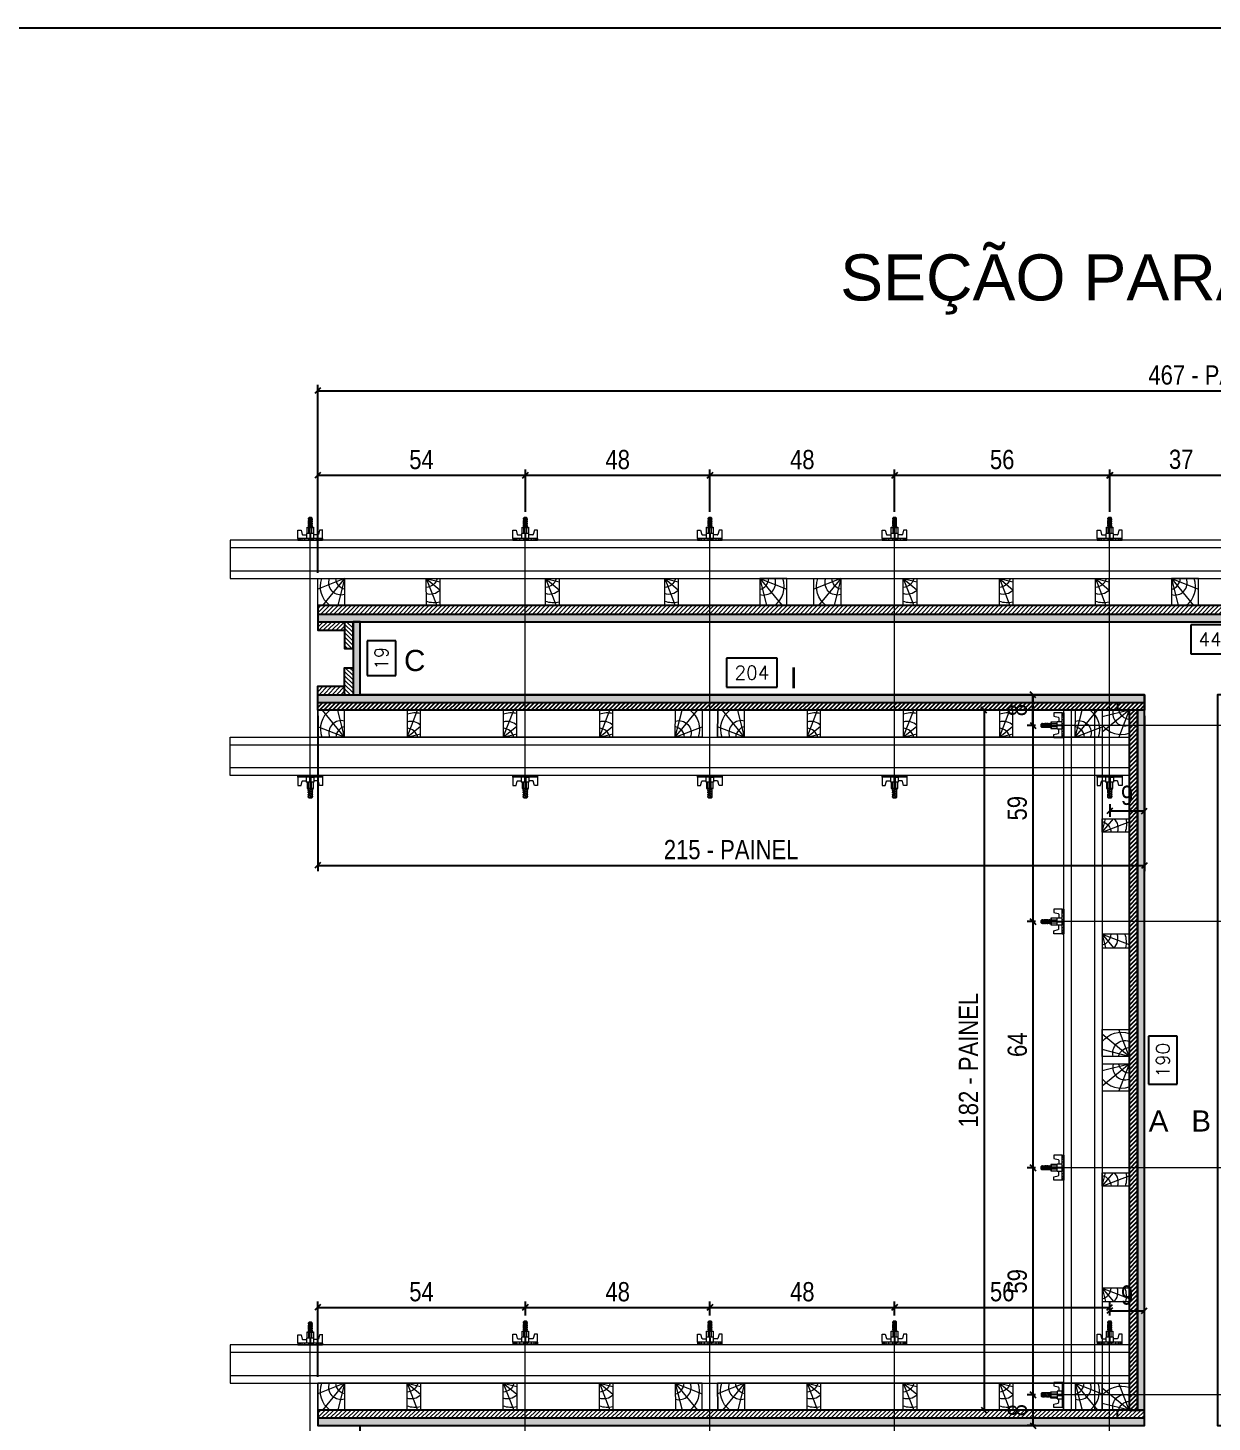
# Model space of a CAD drawing. Extents: x 14400 to 24104, y -21631 to 6985.
# Drawn here: x 22866 to 23481, y 1764 to 2489 of the extents above; entities that cross this region are included whole.
import ezdxf
from ezdxf.enums import TextEntityAlignment as Align

# ---------------------------------------------------------------- set-up
doc = ezdxf.new("R2010")
doc.units = 0
for name, color, linetype in [('CHAPA', 1, 'Continuous'), ('COTA', 241, 'Continuous'), ('MEIO_PONT', 93, 'Continuous'), ('MTH-PILAR-SEGUE', 5, 'Continuous'), ('SARRAFO', 251, 'Continuous'), ('TEXTO_GERAL', 7, 'Continuous')]:
    doc.layers.add(name, color=color, linetype=linetype)
for name, color, linetype, lineweight in [('Hachura', 251, 'Continuous', 9), ('Madeira', 126, 'Continuous', 18), ('Perfil Metálico', 224, 'Continuous', 18)]:
    doc.layers.add(name, color=color, linetype=linetype, lineweight=lineweight)
doc.styles.add('ARIAL', font='arial.ttf')
doc.styles.add('COTA TECNICA 2X', font='techl___.ttf', dxfattribs={"height": 10})
doc.styles.add('ROMANS', font='romans.shx')
doc.dimstyles.new('SECAO PILAR', dxfattribs={"dimtxt": 10, "dimasz": 3, "dimexe": 3, "dimexo": 3, "dimgap": 3, "dimtad": 1, "dimdec": 1, "dimlfac": 0.5, "dimzin": 12, "dimdsep": 46, "dimtxsty": 'COTA TECNICA 2X', "dimblk1": 'OBLIQUE', "dimblk2": 'OBLIQUE', "dimsah": 1, "dimcen": 0.9, "dimclrd": 256, "dimclre": 256, "dimclrt": 256, "dimadec": 1, "dimazin": 3, "dimtfac": 1, "dimtdec": 1, "dimtmove": 0, "dimatfit": 3, "dimfxl": 1, "dimtolj": 1, "dimtzin": 12, "dimarcsym": 0})
doc.dimstyles.new('SECÇÃO 2', dxfattribs={"dimtxt": 7, "dimasz": 6, "dimexe": 0.18, "dimexo": 2, "dimgap": -4, "dimtad": 3, "dimdec": 1, "dimlfac": 0.5, "dimzin": 12, "dimdsep": 46, "dimtxsty": 'ROMANS', "dimblk": 'ARCHTICK', "dimcen": 0.09, "dimse1": 1, "dimse2": 1, "dimsd1": 1, "dimsd2": 1, "dimclrd": 180, "dimclre": 5, "dimclrt": 1, "dimadec": 0, "dimazin": 3, "dimtfac": 1, "dimtdec": 1, "dimtofl": 0, "dimtmove": 0, "dimatfit": 3, "dimldrblk": 'ARCHTICK', "dimfxl": 1, "dimtolj": 1, "dimtzin": 0, "dimarcsym": 0})
pattern_1 = [(225, (13892.2894, -20748.7486), (1.12253202, -1.12253202), [])]
pattern_2 = [(315, (45926.0494, -7322.2923), (1.12253202, 1.12253202), [])]

# ---------------------------------------------------------------- blocks, each defined once
blk = doc.blocks.new('*D2515')
at = {"layer": 'COTA', "color": 180, "lineweight": -2, "transparency": 16777216}
for p, q in [((23463.27, 1965.16), (23448.27, 1965.16)), ((23448.27, 1965.16), (23448.27, 1940.16)), ((23463.27, 1940.16), (23463.27, 1965.16)), ((23448.27, 1940.16), (23463.27, 1940.16))]:
    blk.add_line(p, q, dxfattribs=at)
at = {"layer": 'Defpoints', "color": 0, "transparency": 16777216}
for p in [(23446.24, 2142.66), (23467.27, 2142.66), (23446.24, 1762.66)]:
    blk.add_point(p, dxfattribs=at)
at = {"layer": 'COTA', "color": 1, "transparency": 16777216, "insert": (23455.77, 1952.66), "char_height": 7, "attachment_point": 5, "rotation": 90, "style": 'ROMANS'}
blk.add_mtext('\\A1;190', dxfattribs=at)
blk = doc.blocks.new('_ArchTick')
at = {"color": 0, "linetype": 'ByBlock', "const_width": 0.15}
blk.add_lwpolyline([(-0.5, -0.5), (0.5, 0.5)], dxfattribs=at)
blk = doc.blocks.new('*D2516')
at = {"layer": 'COTA', "color": 180, "lineweight": -2, "transparency": 16777216}
for p, q in [((23255.21, 2161.66), (23228.87, 2161.66)), ((23228.87, 2161.66), (23228.87, 2146.66)), ((23255.21, 2146.66), (23255.21, 2161.66)), ((23228.87, 2146.66), (23255.21, 2146.66))]:
    blk.add_line(p, q, dxfattribs=at)
at = {"layer": 'Defpoints', "color": 0, "transparency": 16777216}
for p in [(23038.24, 2142.66), (23446.24, 2142.66), (23446.24, 2142.66)]:
    blk.add_point(p, dxfattribs=at)
at = {"layer": 'COTA', "color": 1, "transparency": 16777216, "insert": (23242.04, 2154.16), "char_height": 7, "attachment_point": 5, "style": 'ROMANS'}
blk.add_mtext('\\A1;204', dxfattribs=at)
blk = doc.blocks.new('*D2518')
at = {"layer": 'COTA', "color": 180, "lineweight": -2, "transparency": 16777216}
for p, q in [((23056.9, 2170.66), (23041.9, 2170.66)), ((23041.9, 2170.66), (23041.9, 2152.66)), ((23056.9, 2152.66), (23056.9, 2170.66)), ((23041.9, 2152.66), (23056.9, 2152.66))]:
    blk.add_line(p, q, dxfattribs=at)
at = {"layer": 'Defpoints', "color": 0, "transparency": 16777216}
for p in [(23038.24, 2180.66), (23060.9, 2180.66), (23038.24, 2142.66)]:
    blk.add_point(p, dxfattribs=at)
at = {"layer": 'COTA', "color": 1, "transparency": 16777216, "insert": (23049.4, 2161.66), "char_height": 7, "attachment_point": 5, "rotation": 90, "style": 'ROMANS'}
blk.add_mtext('\\A1;19', dxfattribs=at)
blk = doc.blocks.new('*D2508')
at = {"layer": 'COTA', "color": 180, "lineweight": -2, "transparency": 16777216}
for p, q in [((23496.24, 2179.03), (23470.24, 2179.03)), ((23470.24, 2179.03), (23470.24, 2164.03)), ((23496.24, 2164.03), (23496.24, 2179.03)), ((23470.24, 2164.03), (23496.24, 2164.03))]:
    blk.add_line(p, q, dxfattribs=at)
at = {"layer": 'Defpoints', "color": 0, "transparency": 16777216}
for p in [(23038.24, 2180.66), (23928.24, 2180.66), (23928.24, 2160.03)]:
    blk.add_point(p, dxfattribs=at)
at = {"layer": 'COTA', "color": 1, "transparency": 16777216, "insert": (23483.24, 2171.53), "char_height": 7, "attachment_point": 5, "style": 'ROMANS'}
blk.add_mtext('\\A1;445', dxfattribs=at)
blk = doc.blocks.new('_Oblique')
at = {"color": 0, "linetype": 'ByBlock', "lineweight": -2}
blk.add_line((-0.5, -0.5), (0.5, 0.5), dxfattribs=at)
blk = doc.blocks.new('*D2514')
at = {"layer": 'COTA', "lineweight": -2, "transparency": 16777216}
for p, q in [((23016.24, 2131.66), (23016.24, 2050.98)), ((23446.24, 2131.66), (23446.24, 2050.98)), ((23016.24, 2053.98), (23446.24, 2053.98))]:
    blk.add_line(p, q, dxfattribs=at)
at = {"layer": 'Defpoints', "color": 0, "transparency": 16777216}
for p in [(23016.24, 2134.66), (23446.24, 2134.66), (23446.24, 2053.98)]:
    blk.add_point(p, dxfattribs=at)
at = {"layer": 'COTA', "lineweight": -2, "transparency": 16777216, "xscale": 3, "yscale": 3, "zscale": 3, "rotation": 180}
blk.add_blockref('_Oblique', (23016.24, 2053.98), dxfattribs=at)
at = {"layer": 'COTA', "lineweight": -2, "transparency": 16777216, "xscale": 3, "yscale": 3, "zscale": 3}
blk.add_blockref('_Oblique', (23446.24, 2053.98), dxfattribs=at)
at = {"layer": 'COTA', "transparency": 16777216, "insert": (23231.24, 2062.09), "char_height": 10, "attachment_point": 5, "style": 'COTA TECNICA 2X'}
blk.add_mtext('\\A1;215 - PAINEL', dxfattribs=at)
blk = doc.blocks.new('*D2507')
at = {"layer": 'COTA', "lineweight": -2, "transparency": 16777216}
for p, q in [((23435.24, 2134.66), (23359.8, 2134.66)), ((23362.8, 2134.66), (23362.8, 1770.66)), ((23435.24, 1770.66), (23359.8, 1770.66))]:
    blk.add_line(p, q, dxfattribs=at)
at = {"layer": 'Defpoints', "color": 0, "transparency": 16777216}
for p in [(23438.24, 2134.66), (23362.8, 1770.66), (23438.24, 1770.66)]:
    blk.add_point(p, dxfattribs=at)
at = {"layer": 'COTA', "lineweight": -2, "transparency": 16777216, "xscale": 3, "yscale": 3, "zscale": 3}
for p, rotation in [((23362.8, 2134.66), 90), ((23362.8, 1770.66), 270)]:
    blk.add_blockref('_Oblique', p, dxfattribs=dict(at, rotation=rotation))
at = {"layer": 'COTA', "transparency": 16777216, "insert": (23354.71, 1952.66), "char_height": 10, "attachment_point": 5, "rotation": 90, "style": 'COTA TECNICA 2X'}
blk.add_mtext('\\A1;182 - PAINEL', dxfattribs=at)
blk = doc.blocks.new('PONTALETE')
at = {"layer": 'Madeira'}
for q in [(2.71, 7), (7, 5.76), (7, 1.74)]:
    blk.add_line((0, 0), q, dxfattribs=at)
blk.add_lwpolyline([(0, 0), (7, 0), (7, 7), (0, 7)], close=True, dxfattribs=at)
for centre, radius, start, end in [((2.04, 0.06), 6.23, 37.2818, 109.0913), ((1.09, 0.9), 3.19, 343.603, 109.9847), ((-0.21, -0.78), 3.09, 14.6322, 86.0383)]:
    blk.add_arc(centre, radius, start, end, dxfattribs=at)
blk = doc.blocks.new('MEIO PONTALETE')
at = {"layer": 'Madeira'}
for q in [(2.71, 7), (3.5, 2.88), (3.5, 0.87)]:
    blk.add_line((0, 0), q, dxfattribs=at)
blk.add_lwpolyline([(0, 0), (3.5, 0), (3.5, 7), (0, 7)], close=True, dxfattribs=at)
for centre, radius, start, end in [((2.04, 0.06), 6.23, 76.4499, 109.0913), ((1.09, 0.9), 3.19, 40.9063, 109.9847), ((-0.21, -0.78), 3.09, 14.6322, 86.0383)]:
    blk.add_arc(centre, radius, start, end, dxfattribs=at)
blk = doc.blocks.new('*D2524')
at = {"layer": 'COTA', "lineweight": -2, "transparency": 16777216}
for p, q in [((23016.24, 2206.08), (23016.24, 2303.79)), ((23016.24, 2300.79), (23950.24, 2300.79)), ((23950.24, 2192.06), (23950.24, 2303.79))]:
    blk.add_line(p, q, dxfattribs=at)
at = {"layer": 'Defpoints', "color": 0, "transparency": 16777216}
for p in [(23950.24, 2300.79), (23016.24, 2203.08), (23950.24, 2189.06)]:
    blk.add_point(p, dxfattribs=at)
at = {"layer": 'COTA', "lineweight": -2, "transparency": 16777216, "xscale": 3, "yscale": 3, "zscale": 3, "rotation": 180}
blk.add_blockref('_Oblique', (23016.24, 2300.79), dxfattribs=at)
at = {"layer": 'COTA', "lineweight": -2, "transparency": 16777216, "xscale": 3, "yscale": 3, "zscale": 3}
blk.add_blockref('_Oblique', (23950.24, 2300.79), dxfattribs=at)
at = {"layer": 'COTA', "transparency": 16777216, "insert": (23483.24, 2308.89), "char_height": 10, "attachment_point": 5, "style": 'COTA TECNICA 2X'}
blk.add_mtext('\\A1;467 - PAINEL', dxfattribs=at)
blk = doc.blocks.new('C')
at = {"layer": 'Hachura', "color": 0}
for p, q in [((0, 3.22), (0, -3.22)), ((0.45, 3.22), (0, 3.22)), ((0.46, 3.16), (0, 3.16)), ((0.46, 3.05), (0, 3.05)), ((0.46, 2.88), (0, 2.88)), ((0, 2.75), (0, -1.16)), ((0.46, 2.65), (0, 2.65)), ((0.46, 2.23), (0, 2.23)), ((0.46, 1.51), (0, 1.51)), ((0.39, 0.49), (0.17, 0.49)), ((0.45, -3.23), (0.45, 3.22)), ((0.45, 3.22), (2.58, 3.22)), ((1.74, 0.97), (0.45, 0.97)), ((1.45, 0.1), (0.45, 0.1)), ((1.35, 1.94), (1.35, 0.96)), ((2.58, 2.39), (1.47, 2.09)), ((1.74, -0.97), (1.74, 0.97)), ((1.74, 0.97), (1.74, 0.84)), ((1.74, 0.97), (1.74, 0.84)), ((1.74, 0.84), (3.35, 0.84)), ((3.35, 0.45), (1.74, 0.45)), ((2.58, 3.22), (2.58, 2.39)), ((3.32, 0.84), (3.32, -0.84)), ((3.35, 0.84), (3.35, -0.84)), ((3.68, 0.45), (3.35, 0.45)), ((3.84, -0.52), (3.35, 0.45)), ((3.35, 0.06), (3.67, -0.57)), ((3.68, 0.45), (4.16, -0.52)), ((3.72, 0.5), (4.25, -0.57)), ((4.37, -0.55), (3.83, 0.53)), ((4.15, 0.45), (3.93, 0.45)), ((4.42, -0.52), (3.93, 0.45)), ((4.15, 0.45), (4.26, 0.45)), ((4.26, 0.45), (4.74, -0.52)), ((4.3, 0.5), (4.83, -0.57)), ((4.95, -0.55), (4.41, 0.53)), ((4.51, 0.45), (4.84, 0.45)), ((5, -0.52), (4.51, 0.45)), ((4.84, 0.45), (5.32, -0.52)), ((4.88, 0.5), (5.41, -0.57)), ((5.53, -0.55), (4.99, 0.53)), ((5.58, -0.52), (5.09, 0.45)), ((5.42, 0.45), (5.09, 0.45)), ((5.58, -0.52), (5.09, 0.45)), ((5.42, 0.45), (5.74, -0.19)), ((5.46, 0.5), (5.74, -0.07)), ((5.74, 0.19), (5.57, 0.53)), ((5.74, 0.32), (5.68, 0.45)), ((5.68, 0.45), (5.74, 0.45)), ((5.74, 0.45), (5.9, 0.29)), ((5.74, 0.45), (5.74, -0.52)), ((5.9, -0.36), (5.9, 0.29)), ((0.45, 0), (0, 0)), ((0.46, -1.52), (0, -1.52)), ((0.46, -2.23), (0, -2.23)), ((0.46, -2.65), (0, -2.65)), ((0.46, -2.88), (0, -2.88)), ((0.46, -3.05), (0, -3.05)), ((0.46, -3.16), (0, -3.16)), ((0, -3.22), (2.57, -3.22)), ((0.08, -0.48), (0.29, -0.48)), ((0.29, -0.48), (0.4, -0.48)), ((0.45, 0), (0.45, -0.97)), ((0.45, -0.16), (1.45, -0.16)), ((0.45, -0.65), (0.45, -0.32)), ((0.45, -3.23), (0.45, -0.65)), ((0.45, -0.97), (1.74, -0.97)), ((1.35, -1.94), (1.35, -0.97)), ((2.58, -2.39), (1.47, -2.1)), ((3.35, -0.32), (1.74, -0.32)), ((3.35, -0.84), (1.74, -0.84)), ((2.58, -3.23), (2.58, -2.39)), ((3.35, -0.07), (3.58, -0.52)), ((3.35, -0.52), (3.58, -0.52)), ((3.84, -0.52), (4.16, -0.52)), ((4.42, -0.52), (4.74, -0.52)), ((4.63, -0.52), (4.74, -0.52)), ((5, -0.52), (5.32, -0.52)), ((5.58, -0.52), (5.74, -0.52)), ((5.74, -0.52), (5.9, -0.36)), ((5.74, -0.52), (5.74, -0.52))]:
    blk.add_line(p, q, dxfattribs=at)
for centre, radius, start, end in [((1.52, 1.94), 0.161, 104.7436, 180), ((1.44, -0.03), 0.129, 272.695, 87.305), ((3.81, 0.39), 0.143, 25.5688, 154.4312), ((4.39, 0.39), 0.143, 25.5688, 154.4312), ((4.97, 0.39), 0.143, 25.5688, 154.4312), ((5.55, 0.39), 0.143, 25.5688, 154.4312), ((0.17, -0.37), 0.174, 221.744, 317.8592), ((1.52, -1.94), 0.161, 180, 255.2564), ((3.71, -0.4), 0.174, 222.1408, 318.256), ((4.29, -0.4), 0.174, 222.1408, 318.256), ((4.87, -0.4), 0.174, 222.1408, 318.256), ((5.45, -0.4), 0.174, 222.1408, 318.256), ((5.61, -0.4), 0.174, 317.8592, 318.256)]:
    blk.add_arc(centre, radius, start, end, dxfattribs=at)
blk = doc.blocks.new('*D2533')
at = {"layer": 'COTA', "lineweight": -2, "transparency": 16777216}
for p, q in [((23016.23, 2206.06), (23016.23, 2259.82)), ((23016.23, 2256.82), (23124.24, 2256.82)), ((23124.24, 2237.88), (23124.24, 2259.82))]:
    blk.add_line(p, q, dxfattribs=at)
at = {"layer": 'Defpoints', "color": 0, "transparency": 16777216}
for p in [(23124.24, 2256.82), (23124.24, 2234.88), (23016.23, 2203.06)]:
    blk.add_point(p, dxfattribs=at)
at = {"layer": 'COTA', "lineweight": -2, "transparency": 16777216, "xscale": 3, "yscale": 3, "zscale": 3, "rotation": 180}
blk.add_blockref('_Oblique', (23016.23, 2256.82), dxfattribs=at)
at = {"layer": 'COTA', "lineweight": -2, "transparency": 16777216, "xscale": 3, "yscale": 3, "zscale": 3}
blk.add_blockref('_Oblique', (23124.24, 2256.82), dxfattribs=at)
at = {"layer": 'COTA', "transparency": 16777216, "insert": (23070.23, 2264.93), "char_height": 10, "attachment_point": 5, "style": 'COTA TECNICA 2X'}
blk.add_mtext('\\A1;54', dxfattribs=at)
blk = doc.blocks.new('*D2534')
at = {"layer": 'COTA', "lineweight": -2, "transparency": 16777216}
for p, q in [((23124.24, 2237.88), (23124.24, 2259.82)), ((23124.24, 2256.82), (23220.24, 2256.82)), ((23220.24, 2237.88), (23220.24, 2259.82))]:
    blk.add_line(p, q, dxfattribs=at)
at = {"layer": 'Defpoints', "color": 0, "transparency": 16777216}
for p in [(23220.24, 2256.82), (23124.24, 2234.88), (23220.24, 2234.88)]:
    blk.add_point(p, dxfattribs=at)
at = {"layer": 'COTA', "lineweight": -2, "transparency": 16777216, "xscale": 3, "yscale": 3, "zscale": 3, "rotation": 180}
blk.add_blockref('_Oblique', (23124.24, 2256.82), dxfattribs=at)
at = {"layer": 'COTA', "lineweight": -2, "transparency": 16777216, "xscale": 3, "yscale": 3, "zscale": 3}
blk.add_blockref('_Oblique', (23220.24, 2256.82), dxfattribs=at)
at = {"layer": 'COTA', "transparency": 16777216, "insert": (23172.24, 2264.91), "char_height": 10, "attachment_point": 5, "style": 'COTA TECNICA 2X'}
blk.add_mtext('\\A1;48', dxfattribs=at)
blk = doc.blocks.new('*D2535')
at = {"layer": 'COTA', "lineweight": -2, "transparency": 16777216}
for p, q in [((23220.24, 2237.88), (23220.24, 2259.82)), ((23220.24, 2256.82), (23316.24, 2256.82)), ((23316.24, 2237.88), (23316.24, 2259.82))]:
    blk.add_line(p, q, dxfattribs=at)
at = {"layer": 'Defpoints', "color": 0, "transparency": 16777216}
for p in [(23316.24, 2256.82), (23220.24, 2234.88), (23316.24, 2234.88)]:
    blk.add_point(p, dxfattribs=at)
at = {"layer": 'COTA', "lineweight": -2, "transparency": 16777216, "xscale": 3, "yscale": 3, "zscale": 3, "rotation": 180}
blk.add_blockref('_Oblique', (23220.24, 2256.82), dxfattribs=at)
at = {"layer": 'COTA', "lineweight": -2, "transparency": 16777216, "xscale": 3, "yscale": 3, "zscale": 3}
blk.add_blockref('_Oblique', (23316.24, 2256.82), dxfattribs=at)
at = {"layer": 'COTA', "transparency": 16777216, "insert": (23268.24, 2264.91), "char_height": 10, "attachment_point": 5, "style": 'COTA TECNICA 2X'}
blk.add_mtext('\\A1;48', dxfattribs=at)
blk = doc.blocks.new('*D2536')
at = {"layer": 'COTA', "lineweight": -2, "transparency": 16777216}
for p, q in [((23316.24, 2237.88), (23316.24, 2259.82)), ((23316.24, 2256.82), (23428.14, 2256.82)), ((23428.14, 2237.88), (23428.14, 2259.82))]:
    blk.add_line(p, q, dxfattribs=at)
at = {"layer": 'Defpoints', "color": 0, "transparency": 16777216}
for p in [(23428.14, 2256.82), (23316.24, 2234.88), (23428.14, 2234.88)]:
    blk.add_point(p, dxfattribs=at)
at = {"layer": 'COTA', "lineweight": -2, "transparency": 16777216, "xscale": 3, "yscale": 3, "zscale": 3, "rotation": 180}
blk.add_blockref('_Oblique', (23316.24, 2256.82), dxfattribs=at)
at = {"layer": 'COTA', "lineweight": -2, "transparency": 16777216, "xscale": 3, "yscale": 3, "zscale": 3}
blk.add_blockref('_Oblique', (23428.14, 2256.82), dxfattribs=at)
at = {"layer": 'COTA', "transparency": 16777216, "insert": (23372.19, 2264.93), "char_height": 10, "attachment_point": 5, "style": 'COTA TECNICA 2X'}
blk.add_mtext('\\A1;56', dxfattribs=at)
blk = doc.blocks.new('*D2537')
at = {"layer": 'COTA', "lineweight": -2, "transparency": 16777216}
for p, q in [((23428.24, 2237.88), (23428.24, 2259.82)), ((23428.24, 2256.82), (23502.34, 2256.82)), ((23502.34, 2237.88), (23502.34, 2259.82))]:
    blk.add_line(p, q, dxfattribs=at)
at = {"layer": 'Defpoints', "color": 0, "transparency": 16777216}
for p in [(23502.34, 2256.82), (23428.24, 2234.88), (23502.34, 2234.88)]:
    blk.add_point(p, dxfattribs=at)
at = {"layer": 'COTA', "lineweight": -2, "transparency": 16777216, "xscale": 3, "yscale": 3, "zscale": 3, "rotation": 180}
blk.add_blockref('_Oblique', (23428.24, 2256.82), dxfattribs=at)
at = {"layer": 'COTA', "lineweight": -2, "transparency": 16777216, "xscale": 3, "yscale": 3, "zscale": 3}
blk.add_blockref('_Oblique', (23502.34, 2256.82), dxfattribs=at)
at = {"layer": 'COTA', "transparency": 16777216, "insert": (23465.29, 2265.04), "char_height": 10, "attachment_point": 5, "style": 'COTA TECNICA 2X'}
blk.add_mtext('\\A1;37', dxfattribs=at)
blk = doc.blocks.new('*D2539')
at = {"layer": 'COTA', "lineweight": -2, "transparency": 16777216}
for p, q in [((23428.14, 2085.87), (23428.14, 2079.24)), ((23428.14, 2082.24), (23446.14, 2082.24)), ((23446.14, 2085.87), (23446.14, 2079.24))]:
    blk.add_line(p, q, dxfattribs=at)
at = {"layer": 'Defpoints', "color": 0, "transparency": 16777216}
for p in [(23428.14, 2088.87), (23446.14, 2088.87), (23446.14, 2082.24)]:
    blk.add_point(p, dxfattribs=at)
at = {"layer": 'COTA', "lineweight": -2, "transparency": 16777216, "xscale": 3, "yscale": 3, "zscale": 3, "rotation": 180}
blk.add_blockref('_Oblique', (23428.14, 2082.24), dxfattribs=at)
at = {"layer": 'COTA', "lineweight": -2, "transparency": 16777216, "xscale": 3, "yscale": 3, "zscale": 3}
blk.add_blockref('_Oblique', (23446.14, 2082.24), dxfattribs=at)
at = {"layer": 'COTA', "transparency": 16777216, "insert": (23437.14, 2090.33), "char_height": 10, "attachment_point": 5, "style": 'COTA TECNICA 2X'}
blk.add_mtext('\\A1;9', dxfattribs=at)
blk = doc.blocks.new('*D2540')
at = {"layer": 'COTA', "lineweight": -2, "transparency": 16777216}
for p, q in [((23389.47, 2142.66), (23385.21, 2142.66)), ((23388.21, 2126.69), (23388.21, 2142.66)), ((23389.47, 2126.69), (23385.21, 2126.69))]:
    blk.add_line(p, q, dxfattribs=at)
at = {"layer": 'Defpoints', "color": 0, "transparency": 16777216}
for p in [(23388.21, 2142.66), (23392.47, 2142.66), (23392.47, 2126.69)]:
    blk.add_point(p, dxfattribs=at)
at = {"layer": 'COTA', "lineweight": -2, "transparency": 16777216, "xscale": 3, "yscale": 3, "zscale": 3}
for p, rotation in [((23388.21, 2142.66), 90), ((23388.21, 2126.69), 270)]:
    blk.add_blockref('_Oblique', p, dxfattribs=dict(at, rotation=rotation))
at = {"layer": 'COTA', "transparency": 16777216, "insert": (23380.12, 2134.68), "char_height": 10, "attachment_point": 5, "rotation": 90, "style": 'COTA TECNICA 2X'}
blk.add_mtext('\\A1;8', dxfattribs=at)
blk = doc.blocks.new('*D2541')
at = {"layer": 'COTA', "lineweight": -2, "transparency": 16777216}
for p, q in [((23389.47, 2142.66), (23385.21, 2142.66)), ((23388.21, 2142.66), (23388.21, 2024.69)), ((23389.47, 2024.69), (23385.21, 2024.69))]:
    blk.add_line(p, q, dxfattribs=at)
at = {"layer": 'Defpoints', "color": 0, "transparency": 16777216}
for p in [(23392.47, 2142.66), (23388.21, 2024.69), (23392.47, 2024.69)]:
    blk.add_point(p, dxfattribs=at)
at = {"layer": 'COTA', "lineweight": -2, "transparency": 16777216, "xscale": 3, "yscale": 3, "zscale": 3}
for p, rotation in [((23388.21, 2142.66), 90), ((23388.21, 2024.69), 270)]:
    blk.add_blockref('_Oblique', p, dxfattribs=dict(at, rotation=rotation))
at = {"layer": 'COTA', "transparency": 16777216, "insert": (23380.07, 2083.68), "char_height": 10, "attachment_point": 5, "rotation": 90, "style": 'COTA TECNICA 2X'}
blk.add_mtext('\\A1;59', dxfattribs=at)
blk = doc.blocks.new('*D2542')
at = {"layer": 'COTA', "lineweight": -2, "transparency": 16777216}
for p, q in [((23389.47, 2024.69), (23385.21, 2024.69)), ((23388.21, 2024.69), (23388.21, 1896.69)), ((23389.47, 1896.69), (23385.21, 1896.69))]:
    blk.add_line(p, q, dxfattribs=at)
at = {"layer": 'Defpoints', "color": 0, "transparency": 16777216}
for p in [(23392.47, 2024.69), (23388.21, 1896.69), (23392.47, 1896.69)]:
    blk.add_point(p, dxfattribs=at)
at = {"layer": 'COTA', "lineweight": -2, "transparency": 16777216, "xscale": 3, "yscale": 3, "zscale": 3}
for p, rotation in [((23388.21, 2024.69), 90), ((23388.21, 1896.69), 270)]:
    blk.add_blockref('_Oblique', p, dxfattribs=dict(at, rotation=rotation))
at = {"layer": 'COTA', "transparency": 16777216, "insert": (23380.11, 1960.69), "char_height": 10, "attachment_point": 5, "rotation": 90, "style": 'COTA TECNICA 2X'}
blk.add_mtext('\\A1;64', dxfattribs=at)
blk = doc.blocks.new('*D2543')
at = {"layer": 'COTA', "lineweight": -2, "transparency": 16777216}
for p, q in [((23389.47, 1896.69), (23385.21, 1896.69)), ((23388.21, 1896.69), (23388.21, 1778.63)), ((23389.47, 1778.63), (23385.21, 1778.63))]:
    blk.add_line(p, q, dxfattribs=at)
at = {"layer": 'Defpoints', "color": 0, "transparency": 16777216}
for p in [(23392.47, 1896.69), (23388.21, 1778.63), (23392.47, 1778.63)]:
    blk.add_point(p, dxfattribs=at)
at = {"layer": 'COTA', "lineweight": -2, "transparency": 16777216, "xscale": 3, "yscale": 3, "zscale": 3}
for p, rotation in [((23388.21, 1896.69), 90), ((23388.21, 1778.63), 270)]:
    blk.add_blockref('_Oblique', p, dxfattribs=dict(at, rotation=rotation))
at = {"layer": 'COTA', "transparency": 16777216, "insert": (23380.07, 1837.66), "char_height": 10, "attachment_point": 5, "rotation": 90, "style": 'COTA TECNICA 2X'}
blk.add_mtext('\\A1;59', dxfattribs=at)
blk = doc.blocks.new('*D2544')
at = {"layer": 'COTA', "lineweight": -2, "transparency": 16777216}
for p, q in [((23389.47, 1778.63), (23385.21, 1778.63)), ((23388.21, 1778.63), (23388.21, 1762.66)), ((23389.47, 1762.66), (23385.21, 1762.66))]:
    blk.add_line(p, q, dxfattribs=at)
at = {"layer": 'Defpoints', "color": 0, "transparency": 16777216}
for p in [(23392.47, 1778.63), (23388.21, 1762.66), (23392.47, 1762.66)]:
    blk.add_point(p, dxfattribs=at)
at = {"layer": 'COTA', "lineweight": -2, "transparency": 16777216, "xscale": 3, "yscale": 3, "zscale": 3}
for p, rotation in [((23388.21, 1778.63), 90), ((23388.21, 1762.66), 270)]:
    blk.add_blockref('_Oblique', p, dxfattribs=dict(at, rotation=rotation))
at = {"layer": 'COTA', "transparency": 16777216, "insert": (23380.12, 1770.64), "char_height": 10, "attachment_point": 5, "rotation": 90, "style": 'COTA TECNICA 2X'}
blk.add_mtext('\\A1;8', dxfattribs=at)
blk = doc.blocks.new('*D2545')
at = {"layer": 'COTA', "lineweight": -2, "transparency": 16777216}
for p, q in [((23016.23, 1788.06), (23016.23, 1827.1)), ((23124.24, 1819.88), (23124.24, 1827.1)), ((23016.23, 1824.1), (23124.24, 1824.1))]:
    blk.add_line(p, q, dxfattribs=at)
at = {"layer": 'Defpoints', "color": 0, "transparency": 16777216}
for p in [(23124.24, 1824.1), (23124.24, 1816.88), (23016.23, 1785.06)]:
    blk.add_point(p, dxfattribs=at)
at = {"layer": 'COTA', "lineweight": -2, "transparency": 16777216, "xscale": 3, "yscale": 3, "zscale": 3, "rotation": 180}
blk.add_blockref('_Oblique', (23016.23, 1824.1), dxfattribs=at)
at = {"layer": 'COTA', "lineweight": -2, "transparency": 16777216, "xscale": 3, "yscale": 3, "zscale": 3}
blk.add_blockref('_Oblique', (23124.24, 1824.1), dxfattribs=at)
at = {"layer": 'COTA', "transparency": 16777216, "insert": (23070.23, 1832.21), "char_height": 10, "attachment_point": 5, "style": 'COTA TECNICA 2X'}
blk.add_mtext('\\A1;54', dxfattribs=at)
blk = doc.blocks.new('*D2546')
at = {"layer": 'COTA', "lineweight": -2, "transparency": 16777216}
for p, q in [((23124.24, 1819.88), (23124.24, 1827.1)), ((23220.24, 1819.88), (23220.24, 1827.1)), ((23124.24, 1824.1), (23220.24, 1824.1))]:
    blk.add_line(p, q, dxfattribs=at)
at = {"layer": 'Defpoints', "color": 0, "transparency": 16777216}
for p in [(23220.24, 1824.1), (23124.24, 1816.88), (23220.24, 1816.88)]:
    blk.add_point(p, dxfattribs=at)
at = {"layer": 'COTA', "lineweight": -2, "transparency": 16777216, "xscale": 3, "yscale": 3, "zscale": 3, "rotation": 180}
blk.add_blockref('_Oblique', (23124.24, 1824.1), dxfattribs=at)
at = {"layer": 'COTA', "lineweight": -2, "transparency": 16777216, "xscale": 3, "yscale": 3, "zscale": 3}
blk.add_blockref('_Oblique', (23220.24, 1824.1), dxfattribs=at)
at = {"layer": 'COTA', "transparency": 16777216, "insert": (23172.24, 1832.2), "char_height": 10, "attachment_point": 5, "style": 'COTA TECNICA 2X'}
blk.add_mtext('\\A1;48', dxfattribs=at)
blk = doc.blocks.new('*D2547')
at = {"layer": 'COTA', "lineweight": -2, "transparency": 16777216}
for p, q in [((23220.24, 1819.88), (23220.24, 1827.1)), ((23316.24, 1819.88), (23316.24, 1827.1)), ((23220.24, 1824.1), (23316.24, 1824.1))]:
    blk.add_line(p, q, dxfattribs=at)
at = {"layer": 'Defpoints', "color": 0, "transparency": 16777216}
for p in [(23316.24, 1824.1), (23220.24, 1816.88), (23316.24, 1816.88)]:
    blk.add_point(p, dxfattribs=at)
at = {"layer": 'COTA', "lineweight": -2, "transparency": 16777216, "xscale": 3, "yscale": 3, "zscale": 3, "rotation": 180}
blk.add_blockref('_Oblique', (23220.24, 1824.1), dxfattribs=at)
at = {"layer": 'COTA', "lineweight": -2, "transparency": 16777216, "xscale": 3, "yscale": 3, "zscale": 3}
blk.add_blockref('_Oblique', (23316.24, 1824.1), dxfattribs=at)
at = {"layer": 'COTA', "transparency": 16777216, "insert": (23268.24, 1832.2), "char_height": 10, "attachment_point": 5, "style": 'COTA TECNICA 2X'}
blk.add_mtext('\\A1;48', dxfattribs=at)
blk = doc.blocks.new('*D2548')
at = {"layer": 'COTA', "lineweight": -2, "transparency": 16777216}
for p, q in [((23316.24, 1819.88), (23316.24, 1827.1)), ((23428.14, 1819.88), (23428.14, 1827.1)), ((23316.24, 1824.1), (23428.14, 1824.1))]:
    blk.add_line(p, q, dxfattribs=at)
at = {"layer": 'Defpoints', "color": 0, "transparency": 16777216}
for p in [(23428.14, 1824.1), (23316.24, 1816.88), (23428.14, 1816.88)]:
    blk.add_point(p, dxfattribs=at)
at = {"layer": 'COTA', "lineweight": -2, "transparency": 16777216, "xscale": 3, "yscale": 3, "zscale": 3, "rotation": 180}
blk.add_blockref('_Oblique', (23316.24, 1824.1), dxfattribs=at)
at = {"layer": 'COTA', "lineweight": -2, "transparency": 16777216, "xscale": 3, "yscale": 3, "zscale": 3}
blk.add_blockref('_Oblique', (23428.14, 1824.1), dxfattribs=at)
at = {"layer": 'COTA', "transparency": 16777216, "insert": (23372.19, 1832.21), "char_height": 10, "attachment_point": 5, "style": 'COTA TECNICA 2X'}
blk.add_mtext('\\A1;56', dxfattribs=at)
blk = doc.blocks.new('*D2568')
at = {"layer": 'COTA', "lineweight": -2, "transparency": 16777216}
for p, q in [((23428.14, 1819.88), (23428.14, 1825.39)), ((23428.14, 1822.39), (23446.14, 1822.39)), ((23446.14, 1819.88), (23446.14, 1825.39))]:
    blk.add_line(p, q, dxfattribs=at)
at = {"layer": 'Defpoints', "color": 0, "transparency": 16777216}
for p in [(23446.14, 1822.39), (23428.14, 1816.88), (23446.14, 1816.88)]:
    blk.add_point(p, dxfattribs=at)
at = {"layer": 'COTA', "lineweight": -2, "transparency": 16777216, "xscale": 3, "yscale": 3, "zscale": 3, "rotation": 180}
blk.add_blockref('_Oblique', (23428.14, 1822.39), dxfattribs=at)
at = {"layer": 'COTA', "lineweight": -2, "transparency": 16777216, "xscale": 3, "yscale": 3, "zscale": 3}
blk.add_blockref('_Oblique', (23446.14, 1822.39), dxfattribs=at)
at = {"layer": 'COTA', "transparency": 16777216, "insert": (23437.14, 1830.48), "char_height": 10, "attachment_point": 5, "style": 'COTA TECNICA 2X'}
blk.add_mtext('\\A1;9', dxfattribs=at)

msp = doc.modelspace()

# ---------------------------------------------------------------- hatches: boundary and pattern name
at = {"layer": 'Hachura'}
h = msp.add_hatch(dxfattribs=at)
h.set_pattern_fill('ANSI31', color=256, scale=0.5, angle=180, style=0)
h.set_pattern_definition([(225, (13920.2894, -20740.3486), (1.12253202, -1.12253202), [])])
h.paths.add_polyline_path([(23950.24, 2189.06), (23950.24, 2184.66), (23016.24, 2184.66), (23016.24, 2189.06)])
h = msp.add_hatch(color=256, dxfattribs=at)
h.dxf.hatch_style = 1
h.paths.add_polyline_path([(23950.24, 2180.66), (23950.24, 2184.66), (23016.24, 2184.66), (23016.24, 2180.66)])
h = msp.add_hatch(dxfattribs=at)
h.set_pattern_fill('ANSI31', color=256, scale=0.5, angle=180, style=0)
h.set_pattern_definition(pattern_1)
h.paths.add_polyline_path([(23030.24, 2180.66), (23030.24, 2176.26), (23016.24, 2176.26), (23016.24, 2180.66)])
h = msp.add_hatch(dxfattribs=at)
h.set_pattern_fill('ANSI31', color=256, scale=0.5, angle=270, style=0)
h.set_pattern_definition(pattern_2)
h.paths.add_polyline_path([(23034.64, 2166.66), (23030.24, 2166.66), (23030.24, 2180.66), (23034.64, 2180.66)])
h = msp.add_hatch(color=256, dxfattribs=at)
h.dxf.hatch_style = 1
h.paths.add_polyline_path([(23034.64, 2142.66), (23038.24, 2142.66), (23038.24, 2180.66), (23034.64, 2180.66)])
h = msp.add_hatch(dxfattribs=at)
h.set_pattern_fill('ANSI31', color=256, scale=0.5, angle=270, style=0)
h.set_pattern_definition(pattern_2)
h.paths.add_polyline_path([(23034.64, 2156.66), (23030.24, 2156.66), (23030.24, 2142.66), (23034.64, 2142.66)])
h = msp.add_hatch(dxfattribs=at)
h.set_pattern_fill('ANSI31', color=256, scale=0.5, angle=180, style=0)
h.set_pattern_definition(pattern_1)
h.paths.add_polyline_path([(23030.24, 2142.66), (23030.24, 2147.06), (23016.24, 2147.06), (23016.24, 2142.66)])
h = msp.add_hatch(color=256, dxfattribs=at)
h.dxf.hatch_style = 1
h.paths.add_polyline_path([(23016.24, 2142.66), (23016.24, 2138.66), (23446.24, 2138.66), (23446.24, 2142.66)])
h = msp.add_hatch(color=256, dxfattribs=at)
h.dxf.hatch_style = 1
h.paths.add_polyline_path([(23442.64, 1770.66), (23446.24, 1770.66), (23446.24, 2134.66), (23442.64, 2134.66)])
h = msp.add_hatch(dxfattribs=at)
h.set_pattern_fill('ANSI31', color=256, scale=0.5, angle=180, style=0)
h.set_pattern_definition([(225, (13920.2894, -21158.7486), (1.12253202, -1.12253202), [])])
h.paths.add_polyline_path([(23446.24, 1770.66), (23446.24, 1766.26), (23016.24, 1766.26), (23016.24, 1770.66)])
h = msp.add_hatch(color=256, dxfattribs=at)
h.dxf.hatch_style = 1
h.paths.add_polyline_path([(23446.24, 1762.66), (23446.24, 1766.66), (23016.24, 1766.66), (23016.24, 1762.66)])
at = {"layer": 'SARRAFO'}
h = msp.add_hatch(dxfattribs=at)
h.set_pattern_fill('ANSI31', color=256, scale=0.5, angle=180, style=0)
h.set_pattern_definition([(225, (13920.1075, -20740.3486), (1.12253202, -1.12253202), [])])
h.paths.add_polyline_path([(23446.24, 2134.66), (23446.24, 2138.66), (23016.24, 2138.66), (23016.24, 2134.66)])
h = msp.add_hatch(dxfattribs=at)
h.set_pattern_fill('ANSI31', color=256, scale=0.5, angle=180, style=0)
h.set_pattern_definition([(225, (-43.2329, -1525.7942), (1.12253202, -1.12253202), [])])
h.paths.add_polyline_path([(23438.24, 1770.66), (23442.64, 1770.66), (23442.64, 2134.66), (23438.24, 2134.66)])

# ---------------------------------------------------------------- linework, layer by layer
at = {"layer": 'CHAPA'}
for points in [[(23016.24, 2184.66), (23016.24, 2180.66), (23950.24, 2180.66), (23950.24, 2184.66)], [(23016.24, 2138.66), (23016.24, 2142.66), (23446.24, 2142.66), (23446.24, 2138.66)], [(23016.24, 1766.66), (23016.24, 1762.66), (23446.24, 1762.66), (23446.24, 1766.66)]]:
    msp.add_lwpolyline(points, dxfattribs=at)
for points in [[(23034.64, 2142.66), (23038.24, 2142.66), (23038.24, 2180.66), (23034.64, 2180.66)], [(23442.64, 1770.66), (23446.24, 1770.66), (23446.24, 2134.66), (23442.64, 2134.66)]]:
    msp.add_lwpolyline(points, close=True, dxfattribs=at)
at = {"layer": 'COTA'}
msp.add_lwpolyline([(21532.94, 2489.45), (24104.17, 2489.45), (24104.17, 1091.66), (21532.94, 1091.66)], close=True, dxfattribs=at)
at = {"layer": 'Hachura'}
for p, q in [((23012.37, 2089.87), (23012.38, 2230.21)), ((23124.17, 2089.87), (23124.18, 2230.21)), ((23220.17, 2089.87), (23220.18, 2230.21)), ((23316.17, 2089.87), (23316.18, 2230.21)), ((23428.08, 2089.87), (23428.08, 2230.21)), ((23537.69, 2126.75), (23397.27, 2126.75)), ((23537.69, 2024.75), (23397.27, 2024.75)), ((23537.69, 1896.75), (23397.27, 1896.75)), ((23012.37, 1671.46), (23012.38, 1811.79)), ((23124.17, 1671.87), (23124.18, 1812.21)), ((23220.17, 1671.87), (23220.18, 1812.21)), ((23316.17, 1671.87), (23316.18, 1812.21)), ((23428.08, 1671.87), (23428.08, 1812.21)), ((23537.69, 1778.57), (23397.27, 1778.57))]:
    msp.add_line(p, q, dxfattribs=at)
at = {"layer": 'Madeira'}
for points in [[(23016.23, 2120.66), (23016.24, 2134.66), (23216.23, 2134.66), (23216.22, 2120.66)], [(23224.23, 2120.66), (23224.25, 2134.66), (23424.24, 2134.66), (23424.23, 2120.66)], [(23016.23, 1784.66), (23016.24, 1770.66), (23216.23, 1770.66), (23216.22, 1784.66)], [(23224.23, 1784.66), (23224.25, 1770.66), (23424.24, 1770.66), (23424.23, 1784.66)]]:
    msp.add_lwpolyline(points, close=True, dxfattribs=at)
at = {"layer": 'MTH-PILAR-SEGUE', "linetype": 'Continuous'}
msp.add_lwpolyline([(23446.24, 1344.66), (23446.24, 1724.66), (23038.24, 1724.66), (23038.24, 1762.66), (23446.24, 1762.66), (23446.24, 2142.66), (23038.24, 2142.66), (23038.24, 2180.66), (23928.24, 2180.66), (23928.24, 2142.66), (23484.24, 2142.66), (23484.24, 1762.66), (23892.24, 1762.66), (23892.24, 1724.66), (23484.24, 1724.66), (23484.24, 1344.66), (23892.24, 1344.66), (23892.24, 1306.66), (23038.24, 1306.66), (23038.24, 1344.66), (23446.24, 1344.66)], dxfattribs=at)
at = {"layer": 'Perfil Metálico'}
for points in [[(22970.8, 2223.08), (22970.8, 2203.08), (24010.41, 2203.08), (24010.41, 2223.08)], [(24010.41, 2207.08), (24010.41, 2219.08), (22970.8, 2219.08), (22970.8, 2207.08)], [(23404.24, 2134.67), (23424.24, 2134.67), (23424.25, 1770.66), (23404.25, 1770.66)], [(23420.25, 1770.66), (23408.25, 1770.66), (23408.24, 2134.67), (23420.24, 2134.67)], [(22970.8, 2100.66), (22970.8, 2120.66), (23438.24, 2120.66), (23438.24, 2100.66)], [(23438.24, 2116.66), (23438.24, 2104.66), (22970.8, 2104.66), (22970.8, 2116.66)], [(22970.8, 1804.66), (22970.8, 1784.66), (23438.24, 1784.66), (23438.24, 1804.66)], [(23438.24, 1788.66), (23438.24, 1800.66), (22970.8, 1800.66), (22970.8, 1788.66)]]:
    msp.add_lwpolyline(points, close=True, dxfattribs=at)
at = {"layer": 'SARRAFO'}
for p, q in [((23432.24, 2138.66), (23432.24, 2134.66)), ((23432.24, 1766.66), (23432.24, 1770.66))]:
    msp.add_line(p, q, dxfattribs=at)
for points in [[(23016.24, 2184.66), (23950.24, 2184.66), (23950.24, 2189.06), (23016.24, 2189.06)], [(23016.24, 2138.66), (23446.24, 2138.66), (23446.24, 2134.66), (23016.24, 2134.66)], [(23438.24, 2134.66), (23438.24, 1770.66), (23442.64, 1770.66), (23442.64, 2134.66)], [(23016.24, 1766.66), (23446.24, 1766.66), (23446.24, 1770.66), (23016.24, 1770.66)]]:
    msp.add_lwpolyline(points, close=True, dxfattribs=at)
for points in [[(23016.24, 2180.66), (23016.24, 2176.26), (23030.24, 2176.26)], [(23030.24, 2180.66), (23030.24, 2166.66), (23034.64, 2166.66), (23034.64, 2180.66)], [(23030.24, 2142.66), (23030.24, 2156.66), (23034.64, 2156.66), (23034.64, 2142.66)], [(23016.24, 2142.66), (23016.24, 2147.06), (23030.24, 2147.06)]]:
    msp.add_lwpolyline(points, dxfattribs=at)

# ---------------------------------------------------------------- block references
at = {"layer": 'Hachura', "linetype": 'Continuous', "yscale": 2, "zscale": 2}
for p, xscale, rotation in [((23012.37, 2223.08), 2, 90.00000000000001), ((23124.17, 2223.08), 2, 90.00000000000001), ((23220.17, 2223.08), 2, 90.00000000000001), ((23316.17, 2223.08), 2, 90.00000000000001), ((23428.07, 2223.08), 2, 90.00000000000001), ((23012.37, 2100.67), -2, 90), ((23124.17, 2100.67), -2, 90), ((23220.17, 2100.67), -2, 90), ((23316.17, 2100.67), -2, 90), ((23428.08, 2100.67), -2, 90), ((23012.37, 1804.66), 2, 90.00000000000001), ((23124.17, 1805.08), 2, 90.00000000000001), ((23220.17, 1805.08), 2, 90.00000000000001), ((23316.17, 1805.08), 2, 90.00000000000001), ((23428.07, 1805.08), 2, 90.00000000000001), ((23404.27, 1778.56), 2, 180)]:
    msp.add_blockref('C', p, dxfattribs=dict(at, xscale=xscale, rotation=rotation))
at = {"layer": 'Hachura', "linetype": 'Continuous', "xscale": -2, "yscale": 2, "zscale": 2}
for p in [(23404.27, 2126.76), (23404.27, 2024.76), (23404.27, 1896.76)]:
    msp.add_blockref('C', p, dxfattribs=at)
at = {"layer": 'Madeira'}
for name, p, xscale, yscale, zscale, rotation in [('PONTALETE', (23030.23, 2203.07), -2, 2, 2, 90.0629106968967), ('MEIO PONTALETE', (23072.73, 2203.07), -1.999999997962732, 1.999999997962732, 1.999999997962732, 180.0629106968967), ('MEIO PONTALETE', (23134.73, 2203.07), -1.999999997962732, 1.999999997962732, 1.999999997962732, 180.0629106968967), ('MEIO PONTALETE', (23196.73, 2203.07), -1.999999997962732, 1.999999997962732, 1.999999997962732, 180.0629106968967), ('PONTALETE', (23246.22, 2203.06), 2, 2, 2, 270.0629106968967), ('PONTALETE', (23288.23, 2203.07), -2, 2, 2, 90.0629106968967), ('MEIO PONTALETE', (23320.73, 2203.07), -1.999999997962732, 1.999999997962732, 1.999999997962732, 180.0629106968967), ('MEIO PONTALETE', (23370.73, 2203.07), -1.999999997962732, 1.999999997962732, 1.999999997962732, 180.0629106968967), ('MEIO PONTALETE', (23420.73, 2203.07), -1.999999997962732, 1.999999997962732, 1.999999997962732, 180.0629106968967), ('PONTALETE', (23460.22, 2203.06), 2, 2, 2, 270.0629106968967), ('PONTALETE', (23030.23, 2120.65), 2, 2, 2, 89.93708930310329), ('MEIO PONTALETE', (23062.73, 2120.66), 1.999999997962732, 1.999999997962732, 1.999999997962732, 359.9370893031033), ('MEIO PONTALETE', (23112.73, 2120.66), 1.999999997962732, 1.999999997962732, 1.999999997962732, 359.9370893031033), ('MEIO PONTALETE', (23162.73, 2120.66), 1.999999997962732, 1.999999997962732, 1.999999997962732, 359.9370893031033), ('PONTALETE', (23202.22, 2120.67), -2, 2, 2, 269.9370893031033), ('PONTALETE', (23238.23, 2120.65), 2, 2, 2, 89.93708930310329), ('MEIO PONTALETE', (23270.73, 2120.66), 1.999999997962732, 1.999999997962732, 1.999999997962732, 359.9370893031033), ('MEIO PONTALETE', (23320.73, 2120.66), 1.999999997962732, 1.999999997962732, 1.999999997962732, 359.9370893031033), ('MEIO PONTALETE', (23370.73, 2120.66), 1.999999997962732, 1.999999997962732, 1.999999997962732, 359.9370893031033), ('PONTALETE', (23410.23, 2120.67), -2, 2, 2, 269.9370893031033), ('PONTALETE', (23030.23, 1784.67), -2, 2, 2, 90.0629106968967), ('MEIO PONTALETE', (23062.73, 1784.66), -1.999999997962732, 1.999999997962732, 1.999999997962732, 180.0629106968967), ('MEIO PONTALETE', (23112.73, 1784.66), -1.999999997962732, 1.999999997962732, 1.999999997962732, 180.0629106968967), ('MEIO PONTALETE', (23162.73, 1784.66), -1.999999997962732, 1.999999997962732, 1.999999997962732, 180.0629106968967), ('PONTALETE', (23202.22, 1784.65), 2, 2, 2, 270.0629106968967), ('PONTALETE', (23238.23, 1784.67), -2, 2, 2, 90.0629106968967), ('MEIO PONTALETE', (23270.73, 1784.66), -1.999999997962732, 1.999999997962732, 1.999999997962732, 180.0629106968967), ('MEIO PONTALETE', (23320.73, 1784.66), -1.999999997962732, 1.999999997962732, 1.999999997962732, 180.0629106968967), ('MEIO PONTALETE', (23370.73, 1784.66), -1.999999997962732, 1.999999997962732, 1.999999997962732, 180.0629106968967), ('PONTALETE', (23410.23, 1784.65), 2, 2, 2, 270.0629106968967)]:
    msp.add_blockref(name, p, dxfattribs=dict(at, xscale=xscale, yscale=yscale, zscale=zscale, rotation=rotation))
at = {"layer": 'MEIO_PONT'}
for name, p, xscale, yscale, zscale, rotation in [('PONTALETE', (23438.24, 2134.66), 2, 2, 2, 179.9999999999999), ('MEIO PONTALETE', (23424.24, 2071.16), -1.999999997962732, 1.999999997962732, 1.999999997962732, 270), ('MEIO PONTALETE', (23424.24, 2018.16), 1.999999997962732, 1.999999997962732, 1.999999997962732, 269.9999999999999), ('PONTALETE', (23438.24, 1950.66), 2, 2, 2, 179.9999999999999), ('MEIO PONTALETE', (23424.24, 1887.16), -1.999999997962732, 1.999999997962732, 1.999999997962732, 270), ('MEIO PONTALETE', (23424.24, 1834.16), 1.999999997962732, 1.999999997962732, 1.999999997962732, 269.9999999999999)]:
    msp.add_blockref(name, p, dxfattribs=dict(at, xscale=xscale, yscale=yscale, zscale=zscale, rotation=rotation))
at = {"layer": 'MEIO_PONT', "xscale": -2, "yscale": 2, "zscale": 2}
for p in [(23438.24, 1954.66), (23438.24, 1770.66)]:
    msp.add_blockref('PONTALETE', p, dxfattribs=at)

# ---------------------------------------------------------------- texts
at = {"layer": 'TEXTO_GERAL', "style": 'ARIAL'}
for s, height, p in [('SEÇÃO PARA FURAÇÃO', 23.9619, (23483.24, 2359.68)), ('C', 11, (23066.69, 2160.5)), ('I', 11, (23263.77, 2151.47)), ('A', 11, (23453.52, 1921.06)), ('B', 11, (23475.68, 1921.06))]:
    msp.add_text(s, height=height, dxfattribs=at).set_placement(p, align=Align.MIDDLE_CENTER)

# ---------------------------------------------------------------- dimensions: what is measured, and where the dimension line sits
at = {"layer": 'COTA'}
for base, p1, p2, picture, middle in [((23950.24, 2300.79), (23016.24, 2203.08), (23950.24, 2189.06), '*D2524', (23483.24, 2308.89)), ((23446.24, 2053.98), (23016.24, 2134.66), (23446.24, 2134.66), '*D2514', (23231.24, 2062.09))]:
    dim = msp.add_linear_dim(base=base, p1=p1, p2=p2, text='<> - PAINEL', dimstyle='SECAO PILAR', dxfattribs=at)
    dim.commit()
    dim.dimension.update_dxf_attribs({"geometry": picture, "text_midpoint": middle})
for base, p1, p2, picture, middle in [((23124.24, 2256.82), (23016.23, 2203.06), (23124.24, 2234.88), '*D2533', (23070.23, 2264.93)), ((23220.24, 2256.82), (23124.24, 2234.88), (23220.24, 2234.88), '*D2534', (23172.24, 2264.91)), ((23316.24, 2256.82), (23220.24, 2234.88), (23316.24, 2234.88), '*D2535', (23268.24, 2264.91)), ((23428.1426, 2256.8196), (23316.2371, 2234.8754), (23428.1426, 2234.8754), '*D2536', (23372.1899, 2264.9293)), ((23502.3399, 2256.8196), (23428.2426, 2234.8754), (23502.3399, 2234.8754), '*D2537', (23465.2912, 2265.0389)), ((23124.24, 1824.1), (23016.23, 1785.06), (23124.24, 1816.88), '*D2545', (23070.23, 1832.21)), ((23220.24, 1824.1), (23124.24, 1816.88), (23220.24, 1816.88), '*D2546', (23172.24, 1832.2)), ((23316.24, 1824.1), (23220.24, 1816.88), (23316.24, 1816.88), '*D2547', (23268.24, 1832.2)), ((23428.1426, 1824.1043), (23316.2371, 1816.8754), (23428.1426, 1816.8754), '*D2548', (23372.1899, 1832.214)), ((23446.14, 1822.39), (23428.14, 1816.88), (23446.14, 1816.88), '*D2568', (23437.14, 1830.48))]:
    dim = msp.add_linear_dim(base=base, p1=p1, p2=p2, dimstyle='SECAO PILAR', override={"dimtmove": 1}, dxfattribs=at)
    dim.commit()
    dim.dimension.update_dxf_attribs({"geometry": picture, "text_midpoint": middle})
for base, p1, p2, picture, middle in [((23060.9, 2180.66), (23038.24, 2142.66), (23038.24, 2180.66), '*D2518', (23060.9, 2161.66)), ((23467.27, 2142.66), (23446.24, 1762.66), (23446.24, 2142.66), '*D2515', (23467.27, 1952.66))]:
    dim = msp.add_linear_dim(base=base, p1=p1, p2=p2, angle=90, dimstyle='SECÇÃO 2', dxfattribs=at)
    dim.commit()
    dim.dimension.update_dxf_attribs({"geometry": picture, "text_midpoint": middle, "dimtype": 160})
for base, p1, p2, picture, middle in [((23928.24, 2160.03), (23038.24, 2180.66), (23928.24, 2180.66), '*D2508', (23483.24, 2160.03)), ((23446.24, 2142.66), (23038.24, 2142.66), (23446.24, 2142.66), '*D2516', (23242.04, 2142.66))]:
    dim = msp.add_linear_dim(base=base, p1=p1, p2=p2, dimstyle='SECÇÃO 2', dxfattribs=at)
    dim.commit()
    dim.dimension.update_dxf_attribs({"geometry": picture, "text_midpoint": middle, "dimtype": 160})
for base, p1, p2, picture, middle in [((23388.21, 2024.69), (23392.47, 2142.66), (23392.47, 2024.69), '*D2541', (23380.07, 2083.68)), ((23388.21, 1896.69), (23392.47, 2024.69), (23392.47, 1896.69), '*D2542', (23380.11, 1960.69)), ((23388.21, 1778.63), (23392.47, 1896.69), (23392.47, 1778.63), '*D2543', (23380.07, 1837.66)), ((23388.21, 1762.66), (23392.47, 1778.63), (23392.47, 1762.66), '*D2544', (23380.12, 1770.64))]:
    dim = msp.add_linear_dim(base=base, p1=p1, p2=p2, angle=90, dimstyle='SECAO PILAR', override={"dimtmove": 1}, dxfattribs=at)
    dim.commit()
    dim.dimension.update_dxf_attribs({"geometry": picture, "text_midpoint": middle})
dim = msp.add_linear_dim(base=(23388.21, 2142.66), p1=(23392.47, 2126.69), p2=(23392.47, 2142.66), angle=90, dimstyle='SECAO PILAR', dxfattribs=at)
dim.commit()
dim.dimension.update_dxf_attribs({"geometry": '*D2540', "text_midpoint": (23380.12, 2134.68)})
dim = msp.add_linear_dim(base=(23362.8, 1770.66), p1=(23438.24, 2134.66), p2=(23438.24, 1770.66), angle=90, text='<> - PAINEL', dimstyle='SECAO PILAR', dxfattribs=at)
dim.commit()
dim.dimension.update_dxf_attribs({"geometry": '*D2507', "text_midpoint": (23354.71, 1952.66)})
dim = msp.add_linear_dim(base=(23446.14, 2082.24), p1=(23428.14, 2088.87), p2=(23446.14, 2088.87), dimstyle='SECAO PILAR', dxfattribs=at)
dim.commit()
dim.dimension.update_dxf_attribs({"geometry": '*D2539', "text_midpoint": (23437.14, 2090.33)})

doc.saveas('drawing.dxf')
